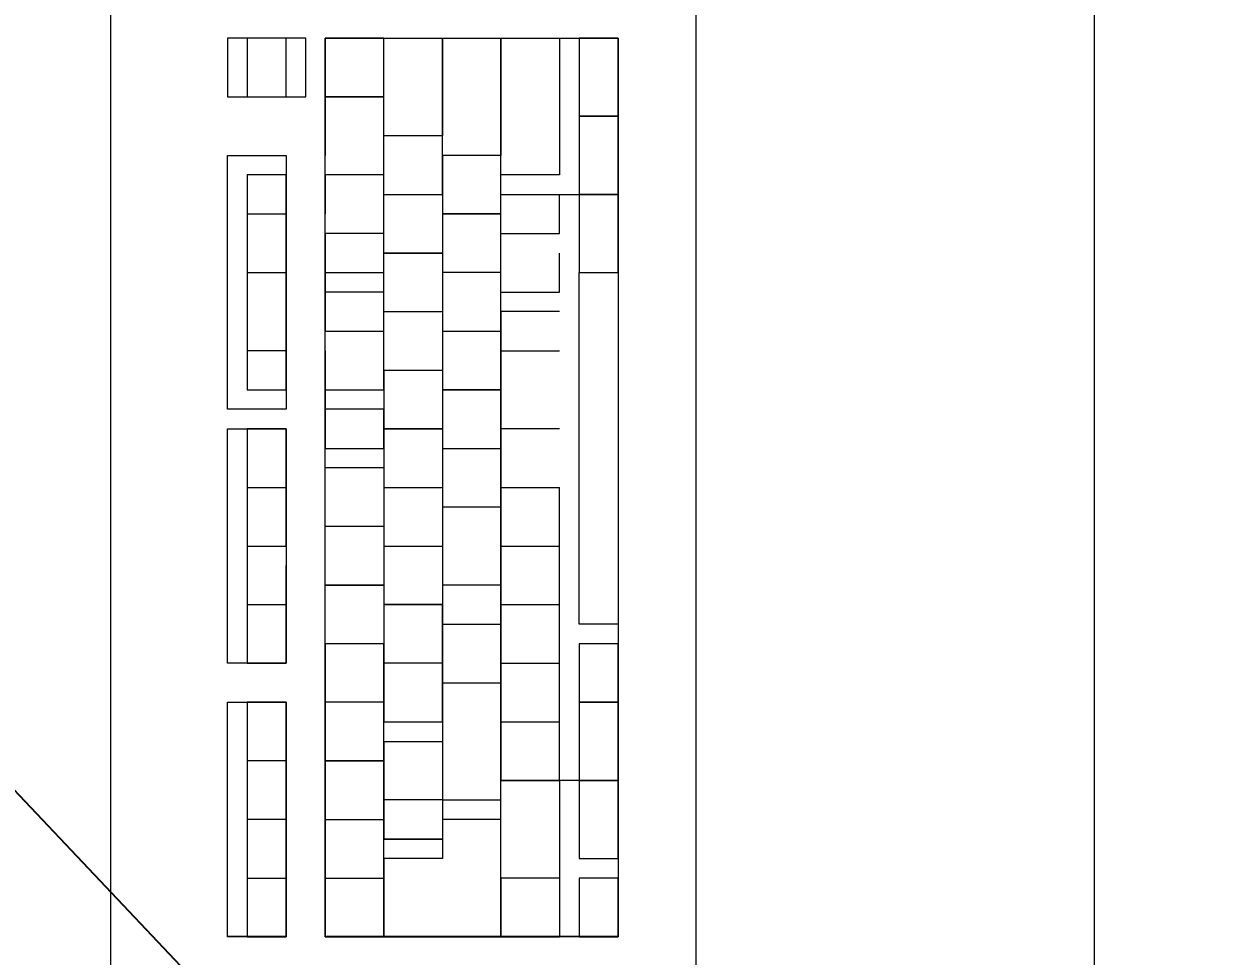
# Model space of a CAD drawing. Header units: millimetres. Extents: x -32 to 417638015, y -35 to 175284279.
# Drawn here: x 844242.7 to 844543.6, y 62181.2 to 62416.6 of the extents above; entities that cross this region are included whole.
import ezdxf
from ezdxf import colors
from ezdxf.entities.mleader import LeaderData, LeaderLine
from ezdxf.math import Vec2, Vec3

# ---------------------------------------------------------------- set-up
doc = ezdxf.new("R2010")
doc.units = ezdxf.units.MM
doc.layers.add('_ЭМ_Надписи', color=7, linetype='Continuous')
doc.layers.add('ЭОМ_Лотки рабочие', color=5, linetype='Continuous')
for name, color, linetype, lineweight in [('_ЭМ_ТХобщее_слой', 7, 'Continuous', 30), ('ТХ', 5, 'Continuous', 0), ('ШТРИХОВКА', 252, 'Continuous', 15)]:
    doc.layers.add(name, color=color, linetype=linetype, lineweight=lineweight)
doc.styles.add('ЭОМ', font='isocpeur.ttf', dxfattribs={"width": 0.85, "height": 250})

# ---------------------------------------------------------------- blocks, each defined once
blk = doc.blocks.new('Тх 2 этаж')
at = {"layer": 'ТХ', "color": 252, "true_color": 0x939598}
blk.add_lwpolyline([(59523.18, 8830.74), (59523.18, 7630.74), (60123.18, 7630.74), (60123.18, 8830.74)], close=True, dxfattribs=at)
blk.add_lwpolyline([(59523.18, 8830.74), (59523.18, 7630.74), (60123.18, 7630.74), (60123.18, 8830.74)], close=True, dxfattribs=at)
at = {"layer": 'ТХ', "color": 252, "linetype": 'Continuous', "ltscale": 100, "true_color": 0x939598}
for points in [[(59874.69, 8668.14), (59874.69, 8298.27), (60022.64, 8293.34)], [(59874.69, 8668.14), (59874.69, 8298.27), (60022.64, 8293.34)], [(60022.64, 8293.34), (60022.64, 8668.14)], [(60022.64, 8293.34), (60022.64, 8668.14)], [(59904.28, 8658.27), (59904.28, 8643.48)], [(59924.01, 8658.27), (59904.28, 8658.27)], [(59904.28, 8658.27), (59904.28, 8643.48)], [(59924.01, 8658.27), (59904.28, 8658.27)], [(59909.21, 8658.27), (59909.21, 8643.48)], [(59919.07, 8658.27), (59909.21, 8658.27)], [(59909.21, 8658.27), (59909.21, 8643.48)], [(59919.07, 8658.27), (59909.21, 8658.27)], [(59919.07, 8643.48), (59919.07, 8658.27)], [(59919.07, 8643.48), (59919.07, 8658.27)], [(59924.01, 8643.48), (59924.01, 8658.27)], [(59924.01, 8643.48), (59924.01, 8658.27)], [(59928.94, 8658.27), (60002.91, 8658.27)], [(59928.94, 8431.42), (59928.94, 8658.27)], [(59928.94, 8658.27), (59928.94, 8628.68)], [(59943.73, 8658.27), (59928.94, 8658.27)], [(59928.94, 8658.27), (60002.91, 8658.27)], [(59928.94, 8431.42), (59928.94, 8658.27)], [(59928.94, 8658.27), (59928.94, 8628.68)], [(59943.73, 8658.27), (59928.94, 8658.27)], [(59943.73, 8574.44), (59943.73, 8658.27)], [(59943.73, 8633.61), (59943.73, 8658.27), (59958.53, 8658.27), (59973.32, 8658.27)], [(59943.73, 8574.44), (59943.73, 8658.27)], [(59943.73, 8633.61), (59943.73, 8658.27), (59958.53, 8658.27), (59973.32, 8658.27)], [(59958.53, 8658.27), (59958.53, 8633.61)], [(59958.53, 8628.68), (59958.53, 8658.27)], [(59958.53, 8658.27), (59958.53, 8633.61)], [(59958.53, 8628.68), (59958.53, 8658.27)], [(59973.32, 8658.27), (59973.32, 8628.68)], [(59973.32, 8623.75), (59973.32, 8658.27)], [(59973.32, 8658.27), (59988.11, 8658.27)], [(59973.32, 8658.27), (59973.32, 8628.68)], [(59973.32, 8623.75), (59973.32, 8658.27)], [(59973.32, 8658.27), (59988.11, 8658.27)], [(59988.11, 8658.27), (59988.11, 8623.75)], [(59988.11, 8658.27), (59988.11, 8623.75)], [(59993.05, 8658.27), (59993.05, 8599.09)], [(60002.91, 8658.27), (59993.05, 8658.27)], [(59993.05, 8658.27), (59993.05, 8599.09)], [(60002.91, 8658.27), (59993.05, 8658.27)], [(60002.91, 8658.27), (60002.91, 8431.42)], [(60002.91, 8618.82), (60002.91, 8658.27)], [(60002.91, 8658.27), (60002.91, 8431.42)], [(60002.91, 8618.82), (60002.91, 8658.27)], [(59904.28, 8643.48), (59924.01, 8643.48)], [(59904.28, 8643.48), (59924.01, 8643.48)], [(59909.21, 8643.48), (59919.07, 8643.48)], [(59909.21, 8643.48), (59919.07, 8643.48)], [(59943.73, 8643.48), (59928.94, 8643.48)], [(59928.94, 8643.48), (59943.73, 8643.48)], [(59943.73, 8643.48), (59928.94, 8643.48)], [(59928.94, 8643.48), (59943.73, 8643.48)], [(60002.91, 8638.55), (59993.05, 8638.55)], [(60002.91, 8638.55), (59993.05, 8638.55)], [(59958.53, 8633.61), (59943.73, 8633.61)], [(59958.53, 8633.61), (59943.73, 8633.61)], [(59958.53, 8633.61), (59943.73, 8633.61)], [(59958.53, 8633.61), (59943.73, 8633.61)], [(59958.53, 8618.82), (59958.53, 8633.61)], [(59958.53, 8618.82), (59958.53, 8633.61)], [(59904.28, 8564.57), (59904.28, 8628.68)], [(59904.28, 8628.68), (59919.07, 8628.68)], [(59904.28, 8564.57), (59904.28, 8628.68)], [(59904.28, 8628.68), (59919.07, 8628.68)], [(59919.07, 8628.68), (59919.07, 8564.57)], [(59919.07, 8628.68), (59919.07, 8564.57)], [(59958.53, 8628.68), (59958.53, 8604.03)], [(59973.32, 8628.68), (59958.53, 8628.68)], [(59973.32, 8628.68), (59958.53, 8628.68)], [(59958.53, 8628.68), (59958.53, 8604.03)], [(59973.32, 8628.68), (59958.53, 8628.68)], [(59973.32, 8628.68), (59958.53, 8628.68)], [(59973.32, 8594.16), (59973.32, 8628.68)], [(59973.32, 8594.16), (59973.32, 8628.68)], [(59909.21, 8623.75), (59909.21, 8569.51)], [(59919.07, 8623.75), (59909.21, 8623.75)], [(59909.21, 8623.75), (59909.21, 8569.51)], [(59919.07, 8623.75), (59909.21, 8623.75)], [(59919.07, 8569.51), (59919.07, 8623.75)], [(59919.07, 8569.51), (59919.07, 8623.75)], [(59928.94, 8623.75), (59928.94, 8613.89)], [(59943.73, 8623.75), (59928.94, 8623.75)], [(59928.94, 8623.75), (59928.94, 8613.89)], [(59943.73, 8623.75), (59928.94, 8623.75)], [(59988.11, 8623.75), (59973.32, 8623.75)], [(59988.11, 8623.75), (59973.32, 8623.75)], [(59943.73, 8618.82), (59958.53, 8618.82)], [(59943.73, 8618.82), (59958.53, 8618.82)], [(59973.32, 8618.82), (60002.91, 8618.82)], [(59973.32, 8618.82), (60002.91, 8618.82)], [(59988.11, 8608.96), (59988.11, 8618.82)], [(59988.11, 8608.96), (59988.11, 8618.82)], [(60002.91, 8618.82), (59993.05, 8618.82)], [(60002.91, 8618.82), (59993.05, 8618.82)], [(60002.91, 8599.09), (60002.91, 8618.82)], [(60002.91, 8599.09), (60002.91, 8618.82)], [(59909.21, 8613.89), (59919.07, 8613.89)], [(59909.21, 8613.89), (59919.07, 8613.89)], [(59958.53, 8613.89), (59958.53, 8510.33)], [(59973.32, 8613.89), (59958.53, 8613.89)], [(59958.53, 8613.89), (59973.32, 8613.89)], [(59958.53, 8613.89), (59958.53, 8510.33)], [(59973.32, 8613.89), (59958.53, 8613.89)], [(59958.53, 8613.89), (59973.32, 8613.89)], [(59928.94, 8608.96), (59928.94, 8584.3)], [(59943.73, 8608.96), (59928.94, 8608.96)], [(59928.94, 8608.96), (59928.94, 8584.3)], [(59943.73, 8608.96), (59928.94, 8608.96)], [(59973.32, 8608.96), (59988.11, 8608.96)], [(59973.32, 8608.96), (59988.11, 8608.96)], [(59943.73, 8604.03), (59958.53, 8604.03)], [(59958.53, 8604.03), (59943.73, 8604.03)], [(59943.73, 8604.03), (59958.53, 8604.03)], [(59958.53, 8604.03), (59943.73, 8604.03)], [(59988.11, 8594.16), (59988.11, 8604.03)], [(59988.11, 8594.16), (59988.11, 8604.03)], [(59909.21, 8599.09), (59919.07, 8599.09)], [(59909.21, 8599.09), (59919.07, 8599.09)], [(59928.94, 8599.09), (59943.73, 8599.09)], [(59928.94, 8599.09), (59943.73, 8599.09)], [(59973.32, 8599.09), (59958.53, 8599.09)], [(59973.32, 8599.09), (59958.53, 8599.09)], [(59973.32, 8584.3), (59973.32, 8599.09)], [(59973.32, 8584.3), (59973.32, 8599.09)], [(59993.05, 8599.09), (60002.91, 8599.09)], [(59993.05, 8599.09), (60002.91, 8599.09)], [(59993.05, 8510.33), (59993.05, 8599.09)], [(59993.05, 8599.09), (60002.91, 8599.09)], [(59993.05, 8599.09), (60002.91, 8599.09)], [(59993.05, 8510.33), (59993.05, 8599.09)], [(60002.91, 8599.09), (60002.91, 8510.33)], [(60002.91, 8599.09), (60002.91, 8510.33)], [(59943.73, 8594.16), (59928.94, 8594.16)], [(59943.73, 8594.16), (59928.94, 8594.16)], [(59973.32, 8594.16), (59988.11, 8594.16)], [(59973.32, 8594.16), (59988.11, 8594.16)], [(59943.73, 8589.23), (59958.53, 8589.23)], [(59943.73, 8589.23), (59958.53, 8589.23)], [(59973.32, 8589.23), (59973.32, 8470.88)], [(59988.11, 8589.23), (59973.32, 8589.23)], [(59973.32, 8589.23), (59973.32, 8470.88)], [(59988.11, 8589.23), (59973.32, 8589.23)], [(59928.94, 8584.3), (59943.73, 8584.3)], [(59928.94, 8584.3), (59943.73, 8584.3)], [(59958.53, 8584.3), (59973.32, 8584.3)], [(59958.53, 8584.3), (59973.32, 8584.3)], [(59973.32, 8475.81), (59973.32, 8584.3)], [(59973.32, 8475.81), (59973.32, 8584.3)], [(59919.07, 8579.37), (59909.21, 8579.37)], [(59919.07, 8579.37), (59909.21, 8579.37)], [(59928.94, 8579.37), (59928.94, 8554.71)], [(59928.94, 8579.37), (59928.94, 8554.71)], [(59943.73, 8569.51), (59943.73, 8579.37)], [(59943.73, 8569.51), (59943.73, 8579.37)], [(59973.32, 8579.37), (59988.11, 8579.37)], [(59973.32, 8579.37), (59988.11, 8579.37)], [(59943.73, 8574.44), (59958.53, 8574.44)], [(59943.73, 8574.44), (59943.73, 8505.4)], [(59943.73, 8574.44), (59958.53, 8574.44)], [(59943.73, 8574.44), (59943.73, 8505.4)], [(59909.21, 8569.51), (59919.07, 8569.51)], [(59909.21, 8569.51), (59919.07, 8569.51)], [(59928.94, 8569.51), (59943.73, 8569.51)], [(59928.94, 8569.51), (59943.73, 8569.51)], [(59919.07, 8564.57), (59904.28, 8564.57)], [(59919.07, 8564.57), (59904.28, 8564.57)], [(59943.73, 8564.57), (59928.94, 8564.57)], [(59943.73, 8564.57), (59928.94, 8564.57)], [(59943.73, 8554.71), (59943.73, 8564.57)], [(59943.73, 8554.71), (59943.73, 8564.57)], [(59904.28, 8559.64), (59919.07, 8559.64)], [(59904.28, 8500.46), (59904.28, 8559.64)], [(59904.28, 8559.64), (59919.07, 8559.64)], [(59904.28, 8500.46), (59904.28, 8559.64)], [(59909.21, 8530.05), (59919.07, 8530.05), (59919.07, 8559.64)], [(59909.21, 8559.64), (59909.21, 8530.05)], [(59919.07, 8559.64), (59909.21, 8559.64)], [(59909.21, 8530.05), (59919.07, 8530.05), (59919.07, 8559.64)], [(59909.21, 8559.64), (59909.21, 8530.05)], [(59919.07, 8559.64), (59909.21, 8559.64)], [(59919.07, 8559.64), (59919.07, 8500.46)], [(59919.07, 8559.64), (59919.07, 8500.46)], [(59958.53, 8559.64), (59943.73, 8559.64)], [(59943.73, 8559.64), (59958.53, 8559.64)], [(59958.53, 8559.64), (59943.73, 8559.64)], [(59943.73, 8559.64), (59958.53, 8559.64)], [(59988.11, 8559.64), (59973.32, 8559.64)], [(59988.11, 8559.64), (59973.32, 8559.64)], [(59928.94, 8554.71), (59943.73, 8554.71)], [(59928.94, 8554.71), (59943.73, 8554.71)], [(59958.53, 8554.71), (59973.32, 8554.71)], [(59958.53, 8554.71), (59973.32, 8554.71)], [(59943.73, 8549.78), (59928.94, 8549.78)], [(59943.73, 8549.78), (59928.94, 8549.78)], [(59909.21, 8544.85), (59919.07, 8544.85)], [(59909.21, 8544.85), (59919.07, 8544.85)], [(59943.73, 8544.85), (59958.53, 8544.85)], [(59943.73, 8544.85), (59958.53, 8544.85)], [(59973.32, 8544.85), (59988.11, 8544.85)], [(59973.32, 8544.85), (59988.11, 8544.85)], [(59988.11, 8500.46), (59988.11, 8544.85)], [(59988.11, 8500.46), (59988.11, 8544.85)], [(59958.53, 8539.92), (59973.32, 8539.92)], [(59958.53, 8539.92), (59973.32, 8539.92)], [(59943.73, 8534.98), (59928.94, 8534.98)], [(59943.73, 8534.98), (59928.94, 8534.98)], [(59909.21, 8530.05), (59909.21, 8500.46)], [(59909.21, 8530.05), (59909.21, 8500.46)], [(59943.73, 8530.05), (59943.73, 8515.26)], [(59943.73, 8530.05), (59958.53, 8530.05)], [(59943.73, 8530.05), (59943.73, 8515.26)], [(59943.73, 8530.05), (59958.53, 8530.05)], [(59973.32, 8530.05), (59988.11, 8530.05)], [(59973.32, 8530.05), (59988.11, 8530.05)], [(59919.07, 8500.46), (59919.07, 8525.12)], [(59919.07, 8500.46), (59919.07, 8525.12)], [(59973.32, 8520.19), (59958.53, 8520.19)], [(59973.32, 8520.19), (59958.53, 8520.19)], [(59909.21, 8515.26), (59919.07, 8515.26)], [(59909.21, 8515.26), (59919.07, 8515.26)], [(59943.73, 8515.26), (59958.53, 8515.26)], [(59943.73, 8515.26), (59943.73, 8485.67)], [(59958.53, 8515.26), (59943.73, 8515.26)], [(59943.73, 8515.26), (59958.53, 8515.26)], [(59943.73, 8515.26), (59943.73, 8485.67)], [(59958.53, 8515.26), (59943.73, 8515.26)], [(59958.53, 8485.67), (59958.53, 8515.26)], [(59958.53, 8485.67), (59958.53, 8515.26)], [(59973.32, 8515.26), (59973.32, 8500.46)], [(59973.32, 8515.26), (59988.11, 8515.26)], [(59973.32, 8515.26), (59973.32, 8500.46)], [(59973.32, 8515.26), (59988.11, 8515.26)], [(59958.53, 8510.33), (59973.32, 8510.33)], [(59958.53, 8510.33), (59958.53, 8490.6)], [(59958.53, 8510.33), (59973.32, 8510.33)], [(59958.53, 8510.33), (59958.53, 8490.6)], [(60002.91, 8510.33), (59993.05, 8510.33)], [(60002.91, 8510.33), (59993.05, 8510.33)], [(59928.94, 8505.4), (59928.94, 8490.6)], [(59943.73, 8505.4), (59928.94, 8505.4)], [(59928.94, 8505.4), (59928.94, 8490.6)], [(59943.73, 8505.4), (59928.94, 8505.4)], [(59943.73, 8461.01), (59943.73, 8505.4)], [(59943.73, 8461.01), (59943.73, 8505.4)], [(59993.05, 8505.4), (59993.05, 8470.88)], [(60002.91, 8505.4), (59993.05, 8505.4)], [(59993.05, 8505.4), (59993.05, 8470.88)], [(60002.91, 8505.4), (59993.05, 8505.4)], [(60002.91, 8470.88), (60002.91, 8505.4)], [(60002.91, 8470.88), (60002.91, 8505.4)], [(59919.07, 8500.46), (59904.28, 8500.46)], [(59919.07, 8500.46), (59904.28, 8500.46)], [(59909.21, 8500.46), (59919.07, 8500.46)], [(59909.21, 8500.46), (59919.07, 8500.46)], [(59958.53, 8500.46), (59943.73, 8500.46)], [(59958.53, 8500.46), (59943.73, 8500.46)], [(59973.32, 8500.46), (59988.11, 8500.46)], [(59973.32, 8500.46), (59988.11, 8500.46)], [(59988.11, 8470.88), (59988.11, 8500.46)], [(59988.11, 8470.88), (59988.11, 8500.46)], [(59958.53, 8495.53), (59973.32, 8495.53)], [(59958.53, 8495.53), (59973.32, 8495.53)], [(59904.28, 8490.6), (59919.07, 8490.6)], [(59904.28, 8431.42), (59904.28, 8490.6)], [(59904.28, 8490.6), (59919.07, 8490.6)], [(59904.28, 8431.42), (59904.28, 8490.6)], [(59909.21, 8490.6), (59909.21, 8461.01)], [(59919.07, 8490.6), (59909.21, 8490.6)], [(59909.21, 8490.6), (59909.21, 8461.01)], [(59919.07, 8490.6), (59909.21, 8490.6)], [(59919.07, 8475.81), (59919.07, 8490.6)], [(59919.07, 8490.6), (59919.07, 8431.42)], [(59919.07, 8475.81), (59919.07, 8490.6)], [(59919.07, 8490.6), (59919.07, 8431.42)], [(59943.73, 8490.6), (59928.94, 8490.6)], [(59928.94, 8490.6), (59928.94, 8475.81)], [(59943.73, 8490.6), (59928.94, 8490.6)], [(59928.94, 8490.6), (59928.94, 8475.81)], [(59958.53, 8490.6), (59958.53, 8456.08)], [(59958.53, 8490.6), (59958.53, 8456.08)], [(59993.05, 8490.6), (60002.91, 8490.6)], [(60002.91, 8490.6), (59993.05, 8490.6)], [(59993.05, 8490.6), (60002.91, 8490.6)], [(60002.91, 8490.6), (59993.05, 8490.6)], [(59943.73, 8485.67), (59958.53, 8485.67)], [(59943.73, 8485.67), (59958.53, 8485.67)], [(59973.32, 8485.67), (59988.11, 8485.67)], [(59973.32, 8485.67), (59988.11, 8485.67)], [(59943.73, 8480.74), (59943.73, 8456.08)], [(59943.73, 8480.74), (59958.53, 8480.74)], [(59943.73, 8480.74), (59943.73, 8456.08)], [(59943.73, 8480.74), (59958.53, 8480.74)], [(59919.07, 8475.81), (59909.21, 8475.81)], [(59919.07, 8475.81), (59909.21, 8475.81)], [(59919.07, 8461.01), (59919.07, 8475.81)], [(59919.07, 8461.01), (59919.07, 8475.81)], [(59928.94, 8475.81), (59928.94, 8461.01)], [(59928.94, 8475.81), (59928.94, 8461.01)], [(59973.32, 8465.94), (59973.32, 8475.81)], [(59973.32, 8465.94), (59973.32, 8475.81)], [(59973.32, 8446.22), (59973.32, 8470.88), (59988.11, 8470.88)], [(60002.91, 8470.88), (59973.32, 8470.88)], [(59973.32, 8446.22), (59973.32, 8470.88), (59988.11, 8470.88)], [(60002.91, 8470.88), (59973.32, 8470.88)], [(59988.11, 8470.88), (59988.11, 8431.42)], [(59988.11, 8470.88), (59988.11, 8431.42)], [(59993.05, 8470.88), (59993.05, 8451.15)], [(59993.05, 8470.88), (60002.91, 8470.88)], [(59993.05, 8470.88), (59993.05, 8451.15)], [(59993.05, 8470.88), (60002.91, 8470.88)], [(60002.91, 8451.15), (60002.91, 8470.88)], [(60002.91, 8451.15), (60002.91, 8470.88)], [(59958.53, 8465.94), (59943.73, 8465.94)], [(59958.53, 8465.94), (59943.73, 8465.94)], [(59958.53, 8465.94), (59973.32, 8465.94)], [(59958.53, 8465.94), (59973.32, 8465.94)], [(59919.07, 8461.01), (59909.21, 8461.01), (59909.21, 8431.42)], [(59919.07, 8461.01), (59909.21, 8461.01), (59909.21, 8431.42)], [(59919.07, 8431.42), (59919.07, 8461.01)], [(59919.07, 8431.42), (59919.07, 8461.01)], [(59928.94, 8461.01), (59943.73, 8461.01)], [(59928.94, 8461.01), (59928.94, 8431.42)], [(59928.94, 8461.01), (59943.73, 8461.01)], [(59928.94, 8461.01), (59928.94, 8431.42)], [(59973.32, 8461.01), (59958.53, 8461.01), (59958.53, 8451.15), (59943.73, 8451.15)], [(59943.73, 8446.22), (59943.73, 8461.01)], [(59973.32, 8461.01), (59958.53, 8461.01), (59958.53, 8451.15), (59943.73, 8451.15)], [(59943.73, 8446.22), (59943.73, 8461.01)], [(59973.32, 8431.42), (59973.32, 8461.01)], [(59973.32, 8431.42), (59973.32, 8461.01)], [(59943.73, 8456.08), (59958.53, 8456.08)], [(59943.73, 8456.08), (59958.53, 8456.08)], [(59943.73, 8451.15), (59943.73, 8431.42)], [(59943.73, 8451.15), (59943.73, 8431.42)], [(59993.05, 8451.15), (60002.91, 8451.15)], [(59993.05, 8451.15), (60002.91, 8451.15)], [(59909.21, 8446.22), (59919.07, 8446.22)], [(59909.21, 8446.22), (59919.07, 8446.22)], [(59928.94, 8446.22), (59943.73, 8446.22)], [(59928.94, 8446.22), (59943.73, 8446.22)], [(59943.73, 8431.42), (59943.73, 8446.22)], [(59943.73, 8431.42), (59943.73, 8446.22)], [(59973.32, 8446.22), (59973.32, 8431.42)], [(59988.11, 8446.22), (59973.32, 8446.22)], [(59988.11, 8446.22), (59973.32, 8446.22)], [(59973.32, 8446.22), (59973.32, 8431.42)], [(59988.11, 8446.22), (59973.32, 8446.22)], [(59988.11, 8446.22), (59973.32, 8446.22)], [(59993.05, 8446.22), (59993.05, 8431.42)], [(60002.91, 8446.22), (59993.05, 8446.22)], [(59993.05, 8446.22), (59993.05, 8431.42)], [(60002.91, 8446.22), (59993.05, 8446.22)], [(60002.91, 8431.42), (60002.91, 8446.22)], [(60002.91, 8431.42), (60002.91, 8446.22)], [(59909.21, 8431.42), (59919.07, 8431.42), (59904.28, 8431.42)], [(59909.21, 8431.42), (59919.07, 8431.42), (59904.28, 8431.42)], [(59928.94, 8431.42), (59943.73, 8431.42)], [(60002.91, 8431.42), (59928.94, 8431.42)], [(59928.94, 8431.42), (59943.73, 8431.42)], [(60002.91, 8431.42), (59928.94, 8431.42)], [(59943.73, 8431.42), (59973.32, 8431.42)], [(59943.73, 8431.42), (59973.32, 8431.42)], [(59973.32, 8431.42), (59988.11, 8431.42)], [(59973.32, 8431.42), (59988.11, 8431.42)], [(59993.05, 8431.42), (60002.91, 8431.42)], [(59993.05, 8431.42), (60002.91, 8431.42)]]:
    blk.add_lwpolyline(points, dxfattribs=at)
for points in [[(59973.32, 8569.51), (59958.53, 8569.51)], [(59973.32, 8569.51), (59958.53, 8569.51)], [(59943.73, 8520.19), (59928.94, 8520.19)], [(59943.73, 8520.19), (59928.94, 8520.19)], [(59943.73, 8475.81), (59928.94, 8475.81)], [(59943.73, 8475.81), (59928.94, 8475.81)]]:
    blk.add_lwpolyline(points, close=True, dxfattribs=at)
blk = doc.blocks.new('План 2 этажа')
at = {"layer": 'ЭОМ_Лотки рабочие'}
blk.add_blockref('Тх 2 этаж', (-5689.424, 2325.176), dxfattribs=at)
blk = doc.blocks.new('_ЭМ_ТХ2_2ЭТАЖнов')
at = {"layer": 'ТХ', "color": 252, "true_color": 0x939598}
blk.add_lwpolyline([(59647.84, 10822.21), (59647.84, 9622.21), (60247.84, 9622.21), (60247.84, 10822.21)], close=True, dxfattribs=at)
blk.add_lwpolyline([(59647.84, 10822.21), (59647.84, 9622.21), (60247.84, 9622.21), (60247.84, 10822.21)], close=True, dxfattribs=at)
at = {"layer": 'ТХ', "color": 252, "linetype": 'Continuous', "ltscale": 100, "true_color": 0x939598}
for points in [[(59999.34, 10659.61), (59999.34, 10289.75), (60147.29, 10284.82)], [(59999.34, 10659.61), (59999.34, 10289.75), (60147.29, 10284.82)], [(60147.29, 10284.82), (60147.29, 10659.61)], [(60147.29, 10284.82), (60147.29, 10659.61)], [(60028.93, 10649.75), (60028.93, 10634.95)], [(60048.66, 10649.75), (60028.93, 10649.75)], [(60028.93, 10649.75), (60028.93, 10634.95)], [(60048.66, 10649.75), (60028.93, 10649.75)], [(60033.86, 10649.75), (60033.86, 10634.95)], [(60043.73, 10649.75), (60033.86, 10649.75)], [(60033.86, 10649.75), (60033.86, 10634.95)], [(60043.73, 10649.75), (60033.86, 10649.75)], [(60043.73, 10634.95), (60043.73, 10649.75)], [(60043.73, 10634.95), (60043.73, 10649.75)], [(60048.66, 10634.95), (60048.66, 10649.75)], [(60048.66, 10634.95), (60048.66, 10649.75)], [(60053.59, 10649.75), (60127.56, 10649.75)], [(60053.59, 10422.9), (60053.59, 10649.75)], [(60053.59, 10649.75), (60053.59, 10620.16)], [(60068.38, 10649.75), (60053.59, 10649.75)], [(60053.59, 10649.75), (60127.56, 10649.75)], [(60053.59, 10422.9), (60053.59, 10649.75)], [(60053.59, 10649.75), (60053.59, 10620.16)], [(60068.38, 10649.75), (60053.59, 10649.75)], [(60068.38, 10565.91), (60068.38, 10649.75)], [(60068.38, 10625.09), (60068.38, 10649.75), (60083.18, 10649.75), (60097.97, 10649.75)], [(60068.38, 10565.91), (60068.38, 10649.75)], [(60068.38, 10625.09), (60068.38, 10649.75), (60083.18, 10649.75), (60097.97, 10649.75)], [(60083.18, 10649.75), (60083.18, 10625.09)], [(60083.18, 10620.16), (60083.18, 10649.75)], [(60083.18, 10649.75), (60083.18, 10625.09)], [(60083.18, 10620.16), (60083.18, 10649.75)], [(60097.97, 10649.75), (60097.97, 10620.16)], [(60097.97, 10615.23), (60097.97, 10649.75)], [(60097.97, 10649.75), (60112.77, 10649.75)], [(60097.97, 10649.75), (60097.97, 10620.16)], [(60097.97, 10615.23), (60097.97, 10649.75)], [(60097.97, 10649.75), (60112.77, 10649.75)], [(60112.77, 10649.75), (60112.77, 10615.23)], [(60112.77, 10649.75), (60112.77, 10615.23)], [(60117.7, 10649.75), (60117.7, 10590.57)], [(60127.56, 10649.75), (60117.7, 10649.75)], [(60117.7, 10649.75), (60117.7, 10590.57)], [(60127.56, 10649.75), (60117.7, 10649.75)], [(60127.56, 10649.75), (60127.56, 10422.9)], [(60127.56, 10610.3), (60127.56, 10649.75)], [(60127.56, 10649.75), (60127.56, 10422.9)], [(60127.56, 10610.3), (60127.56, 10649.75)], [(60028.93, 10634.95), (60048.66, 10634.95)], [(60028.93, 10634.95), (60048.66, 10634.95)], [(60033.86, 10634.95), (60043.73, 10634.95)], [(60033.86, 10634.95), (60043.73, 10634.95)], [(60068.38, 10634.95), (60053.59, 10634.95)], [(60053.59, 10634.95), (60068.38, 10634.95)], [(60068.38, 10634.95), (60053.59, 10634.95)], [(60053.59, 10634.95), (60068.38, 10634.95)], [(60127.56, 10630.02), (60117.7, 10630.02)], [(60127.56, 10630.02), (60117.7, 10630.02)], [(60083.18, 10625.09), (60068.38, 10625.09)], [(60083.18, 10625.09), (60068.38, 10625.09)], [(60083.18, 10625.09), (60068.38, 10625.09)], [(60083.18, 10625.09), (60068.38, 10625.09)], [(60083.18, 10610.3), (60083.18, 10625.09)], [(60083.18, 10610.3), (60083.18, 10625.09)], [(60028.93, 10556.05), (60028.93, 10620.16)], [(60028.93, 10620.16), (60043.73, 10620.16)], [(60028.93, 10556.05), (60028.93, 10620.16)], [(60028.93, 10620.16), (60043.73, 10620.16)], [(60043.73, 10620.16), (60043.73, 10556.05)], [(60043.73, 10620.16), (60043.73, 10556.05)], [(60083.18, 10620.16), (60083.18, 10595.5)], [(60097.97, 10620.16), (60083.18, 10620.16)], [(60097.97, 10620.16), (60083.18, 10620.16)], [(60083.18, 10620.16), (60083.18, 10595.5)], [(60097.97, 10620.16), (60083.18, 10620.16)], [(60097.97, 10620.16), (60083.18, 10620.16)], [(60097.97, 10585.64), (60097.97, 10620.16)], [(60097.97, 10585.64), (60097.97, 10620.16)], [(60033.86, 10615.23), (60033.86, 10560.98)], [(60043.73, 10615.23), (60033.86, 10615.23)], [(60033.86, 10615.23), (60033.86, 10560.98)], [(60043.73, 10615.23), (60033.86, 10615.23)], [(60043.73, 10560.98), (60043.73, 10615.23)], [(60043.73, 10560.98), (60043.73, 10615.23)], [(60053.59, 10615.23), (60053.59, 10605.37)], [(60068.38, 10615.23), (60053.59, 10615.23)], [(60053.59, 10615.23), (60053.59, 10605.37)], [(60068.38, 10615.23), (60053.59, 10615.23)], [(60112.77, 10615.23), (60097.97, 10615.23)], [(60112.77, 10615.23), (60097.97, 10615.23)], [(60068.38, 10610.3), (60083.18, 10610.3)], [(60068.38, 10610.3), (60083.18, 10610.3)], [(60097.97, 10610.3), (60127.56, 10610.3)], [(60097.97, 10610.3), (60127.56, 10610.3)], [(60112.77, 10600.43), (60112.77, 10610.3)], [(60112.77, 10600.43), (60112.77, 10610.3)], [(60127.56, 10610.3), (60117.7, 10610.3)], [(60127.56, 10610.3), (60117.7, 10610.3)], [(60127.56, 10590.57), (60127.56, 10610.3)], [(60127.56, 10590.57), (60127.56, 10610.3)], [(60033.86, 10605.37), (60043.73, 10605.37)], [(60033.86, 10605.37), (60043.73, 10605.37)], [(60083.18, 10605.37), (60083.18, 10501.8)], [(60097.97, 10605.37), (60083.18, 10605.37)], [(60083.18, 10605.37), (60097.97, 10605.37)], [(60083.18, 10605.37), (60083.18, 10501.8)], [(60097.97, 10605.37), (60083.18, 10605.37)], [(60083.18, 10605.37), (60097.97, 10605.37)], [(60053.59, 10600.43), (60053.59, 10575.78)], [(60068.38, 10600.43), (60053.59, 10600.43)], [(60053.59, 10600.43), (60053.59, 10575.78)], [(60068.38, 10600.43), (60053.59, 10600.43)], [(60097.97, 10600.43), (60112.77, 10600.43)], [(60097.97, 10600.43), (60112.77, 10600.43)], [(60068.38, 10595.5), (60083.18, 10595.5)], [(60083.18, 10595.5), (60068.38, 10595.5)], [(60068.38, 10595.5), (60083.18, 10595.5)], [(60083.18, 10595.5), (60068.38, 10595.5)], [(60112.77, 10585.64), (60112.77, 10595.5)], [(60112.77, 10585.64), (60112.77, 10595.5)], [(60033.86, 10590.57), (60043.73, 10590.57)], [(60033.86, 10590.57), (60043.73, 10590.57)], [(60053.59, 10590.57), (60068.38, 10590.57)], [(60053.59, 10590.57), (60068.38, 10590.57)], [(60097.97, 10590.57), (60083.18, 10590.57)], [(60097.97, 10590.57), (60083.18, 10590.57)], [(60097.97, 10575.78), (60097.97, 10590.57)], [(60097.97, 10575.78), (60097.97, 10590.57)], [(60117.7, 10590.57), (60127.56, 10590.57)], [(60117.7, 10590.57), (60127.56, 10590.57)], [(60117.7, 10501.8), (60117.7, 10590.57)], [(60117.7, 10590.57), (60127.56, 10590.57)], [(60117.7, 10590.57), (60127.56, 10590.57)], [(60117.7, 10501.8), (60117.7, 10590.57)], [(60127.56, 10590.57), (60127.56, 10501.8)], [(60127.56, 10590.57), (60127.56, 10501.8)], [(60068.38, 10585.64), (60053.59, 10585.64)], [(60068.38, 10585.64), (60053.59, 10585.64)], [(60097.97, 10585.64), (60112.77, 10585.64)], [(60097.97, 10585.64), (60112.77, 10585.64)], [(60068.38, 10580.71), (60083.18, 10580.71)], [(60068.38, 10580.71), (60083.18, 10580.71)], [(60097.97, 10580.71), (60097.97, 10462.35)], [(60112.77, 10580.71), (60097.97, 10580.71)], [(60097.97, 10580.71), (60097.97, 10462.35)], [(60112.77, 10580.71), (60097.97, 10580.71)], [(60053.59, 10575.78), (60068.38, 10575.78)], [(60053.59, 10575.78), (60068.38, 10575.78)], [(60083.18, 10575.78), (60097.97, 10575.78)], [(60083.18, 10575.78), (60097.97, 10575.78)], [(60097.97, 10467.28), (60097.97, 10575.78)], [(60097.97, 10467.28), (60097.97, 10575.78)], [(60043.73, 10570.84), (60033.86, 10570.84)], [(60043.73, 10570.84), (60033.86, 10570.84)], [(60053.59, 10570.84), (60053.59, 10546.19)], [(60053.59, 10570.84), (60053.59, 10546.19)], [(60068.38, 10560.98), (60068.38, 10570.84)], [(60068.38, 10560.98), (60068.38, 10570.84)], [(60097.97, 10570.84), (60112.77, 10570.84)], [(60097.97, 10570.84), (60112.77, 10570.84)], [(60068.38, 10565.91), (60083.18, 10565.91)], [(60068.38, 10565.91), (60068.38, 10496.87)], [(60068.38, 10565.91), (60083.18, 10565.91)], [(60068.38, 10565.91), (60068.38, 10496.87)], [(60033.86, 10560.98), (60043.73, 10560.98)], [(60033.86, 10560.98), (60043.73, 10560.98)], [(60053.59, 10560.98), (60068.38, 10560.98)], [(60053.59, 10560.98), (60068.38, 10560.98)], [(60043.73, 10556.05), (60028.93, 10556.05)], [(60043.73, 10556.05), (60028.93, 10556.05)], [(60068.38, 10556.05), (60053.59, 10556.05)], [(60068.38, 10556.05), (60053.59, 10556.05)], [(60068.38, 10546.19), (60068.38, 10556.05)], [(60068.38, 10546.19), (60068.38, 10556.05)], [(60028.93, 10551.12), (60043.73, 10551.12)], [(60028.93, 10491.94), (60028.93, 10551.12)], [(60028.93, 10551.12), (60043.73, 10551.12)], [(60028.93, 10491.94), (60028.93, 10551.12)], [(60033.86, 10521.53), (60043.73, 10521.53), (60043.73, 10551.12)], [(60033.86, 10551.12), (60033.86, 10521.53)], [(60043.73, 10551.12), (60033.86, 10551.12)], [(60033.86, 10521.53), (60043.73, 10521.53), (60043.73, 10551.12)], [(60033.86, 10551.12), (60033.86, 10521.53)], [(60043.73, 10551.12), (60033.86, 10551.12)], [(60043.73, 10551.12), (60043.73, 10491.94)], [(60043.73, 10551.12), (60043.73, 10491.94)], [(60083.18, 10551.12), (60068.38, 10551.12)], [(60068.38, 10551.12), (60083.18, 10551.12)], [(60083.18, 10551.12), (60068.38, 10551.12)], [(60068.38, 10551.12), (60083.18, 10551.12)], [(60112.77, 10551.12), (60097.97, 10551.12)], [(60112.77, 10551.12), (60097.97, 10551.12)], [(60053.59, 10546.19), (60068.38, 10546.19)], [(60053.59, 10546.19), (60068.38, 10546.19)], [(60083.18, 10546.19), (60097.97, 10546.19)], [(60083.18, 10546.19), (60097.97, 10546.19)], [(60068.38, 10541.26), (60053.59, 10541.26)], [(60068.38, 10541.26), (60053.59, 10541.26)], [(60033.86, 10536.32), (60043.73, 10536.32)], [(60033.86, 10536.32), (60043.73, 10536.32)], [(60068.38, 10536.32), (60083.18, 10536.32)], [(60068.38, 10536.32), (60083.18, 10536.32)], [(60097.97, 10536.32), (60112.77, 10536.32)], [(60097.97, 10536.32), (60112.77, 10536.32)], [(60112.77, 10491.94), (60112.77, 10536.32)], [(60112.77, 10491.94), (60112.77, 10536.32)], [(60083.18, 10531.39), (60097.97, 10531.39)], [(60083.18, 10531.39), (60097.97, 10531.39)], [(60068.38, 10526.46), (60053.59, 10526.46)], [(60068.38, 10526.46), (60053.59, 10526.46)], [(60033.86, 10521.53), (60033.86, 10491.94)], [(60033.86, 10521.53), (60033.86, 10491.94)], [(60068.38, 10521.53), (60068.38, 10506.73)], [(60068.38, 10521.53), (60083.18, 10521.53)], [(60068.38, 10521.53), (60068.38, 10506.73)], [(60068.38, 10521.53), (60083.18, 10521.53)], [(60097.97, 10521.53), (60112.77, 10521.53)], [(60097.97, 10521.53), (60112.77, 10521.53)], [(60043.73, 10491.94), (60043.73, 10516.6)], [(60043.73, 10491.94), (60043.73, 10516.6)], [(60097.97, 10511.67), (60083.18, 10511.67)], [(60097.97, 10511.67), (60083.18, 10511.67)], [(60033.86, 10506.73), (60043.73, 10506.73)], [(60033.86, 10506.73), (60043.73, 10506.73)], [(60068.38, 10506.73), (60083.18, 10506.73)], [(60068.38, 10506.73), (60068.38, 10477.15)], [(60083.18, 10506.73), (60068.38, 10506.73)], [(60068.38, 10506.73), (60083.18, 10506.73)], [(60068.38, 10506.73), (60068.38, 10477.15)], [(60083.18, 10506.73), (60068.38, 10506.73)], [(60083.18, 10477.15), (60083.18, 10506.73)], [(60083.18, 10477.15), (60083.18, 10506.73)], [(60097.97, 10506.73), (60097.97, 10491.94)], [(60097.97, 10506.73), (60112.77, 10506.73)], [(60097.97, 10506.73), (60097.97, 10491.94)], [(60097.97, 10506.73), (60112.77, 10506.73)], [(60083.18, 10501.8), (60097.97, 10501.8)], [(60083.18, 10501.8), (60083.18, 10482.08)], [(60083.18, 10501.8), (60097.97, 10501.8)], [(60083.18, 10501.8), (60083.18, 10482.08)], [(60127.56, 10501.8), (60117.7, 10501.8)], [(60127.56, 10501.8), (60117.7, 10501.8)], [(60053.59, 10496.87), (60053.59, 10482.08)], [(60068.38, 10496.87), (60053.59, 10496.87)], [(60053.59, 10496.87), (60053.59, 10482.08)], [(60068.38, 10496.87), (60053.59, 10496.87)], [(60068.38, 10452.49), (60068.38, 10496.87)], [(60068.38, 10452.49), (60068.38, 10496.87)], [(60117.7, 10496.87), (60117.7, 10462.35)], [(60127.56, 10496.87), (60117.7, 10496.87)], [(60117.7, 10496.87), (60117.7, 10462.35)], [(60127.56, 10496.87), (60117.7, 10496.87)], [(60127.56, 10462.35), (60127.56, 10496.87)], [(60127.56, 10462.35), (60127.56, 10496.87)], [(60043.73, 10491.94), (60028.93, 10491.94)], [(60043.73, 10491.94), (60028.93, 10491.94)], [(60033.86, 10491.94), (60043.73, 10491.94)], [(60033.86, 10491.94), (60043.73, 10491.94)], [(60083.18, 10491.94), (60068.38, 10491.94)], [(60083.18, 10491.94), (60068.38, 10491.94)], [(60097.97, 10491.94), (60112.77, 10491.94)], [(60097.97, 10491.94), (60112.77, 10491.94)], [(60112.77, 10462.35), (60112.77, 10491.94)], [(60112.77, 10462.35), (60112.77, 10491.94)], [(60083.18, 10487.01), (60097.97, 10487.01)], [(60083.18, 10487.01), (60097.97, 10487.01)], [(60028.93, 10482.08), (60043.73, 10482.08)], [(60028.93, 10422.9), (60028.93, 10482.08)], [(60028.93, 10482.08), (60043.73, 10482.08)], [(60028.93, 10422.9), (60028.93, 10482.08)], [(60033.86, 10482.08), (60033.86, 10452.49)], [(60043.73, 10482.08), (60033.86, 10482.08)], [(60033.86, 10482.08), (60033.86, 10452.49)], [(60043.73, 10482.08), (60033.86, 10482.08)], [(60043.73, 10467.28), (60043.73, 10482.08)], [(60043.73, 10482.08), (60043.73, 10422.9)], [(60043.73, 10467.28), (60043.73, 10482.08)], [(60043.73, 10482.08), (60043.73, 10422.9)], [(60068.38, 10482.08), (60053.59, 10482.08)], [(60053.59, 10482.08), (60053.59, 10467.28)], [(60068.38, 10482.08), (60053.59, 10482.08)], [(60053.59, 10482.08), (60053.59, 10467.28)], [(60083.18, 10482.08), (60083.18, 10447.56)], [(60083.18, 10482.08), (60083.18, 10447.56)], [(60117.7, 10482.08), (60127.56, 10482.08)], [(60127.56, 10482.08), (60117.7, 10482.08)], [(60117.7, 10482.08), (60127.56, 10482.08)], [(60127.56, 10482.08), (60117.7, 10482.08)], [(60068.38, 10477.15), (60083.18, 10477.15)], [(60068.38, 10477.15), (60083.18, 10477.15)], [(60097.97, 10477.15), (60112.77, 10477.15)], [(60097.97, 10477.15), (60112.77, 10477.15)], [(60068.38, 10472.21), (60068.38, 10447.56)], [(60068.38, 10472.21), (60083.18, 10472.21)], [(60068.38, 10472.21), (60068.38, 10447.56)], [(60068.38, 10472.21), (60083.18, 10472.21)], [(60043.73, 10467.28), (60033.86, 10467.28)], [(60043.73, 10467.28), (60033.86, 10467.28)], [(60043.73, 10452.49), (60043.73, 10467.28)], [(60043.73, 10452.49), (60043.73, 10467.28)], [(60053.59, 10467.28), (60053.59, 10452.49)], [(60053.59, 10467.28), (60053.59, 10452.49)], [(60097.97, 10457.42), (60097.97, 10467.28)], [(60097.97, 10457.42), (60097.97, 10467.28)], [(60097.97, 10437.69), (60097.97, 10462.35), (60112.77, 10462.35)], [(60127.56, 10462.35), (60097.97, 10462.35)], [(60097.97, 10437.69), (60097.97, 10462.35), (60112.77, 10462.35)], [(60127.56, 10462.35), (60097.97, 10462.35)], [(60112.77, 10462.35), (60112.77, 10422.9)], [(60112.77, 10462.35), (60112.77, 10422.9)], [(60117.7, 10462.35), (60117.7, 10442.63)], [(60117.7, 10462.35), (60127.56, 10462.35)], [(60117.7, 10462.35), (60117.7, 10442.63)], [(60117.7, 10462.35), (60127.56, 10462.35)], [(60127.56, 10442.63), (60127.56, 10462.35)], [(60127.56, 10442.63), (60127.56, 10462.35)], [(60083.18, 10457.42), (60068.38, 10457.42)], [(60083.18, 10457.42), (60068.38, 10457.42)], [(60083.18, 10457.42), (60097.97, 10457.42)], [(60083.18, 10457.42), (60097.97, 10457.42)], [(60043.73, 10452.49), (60033.86, 10452.49), (60033.86, 10422.9)], [(60043.73, 10452.49), (60033.86, 10452.49), (60033.86, 10422.9)], [(60043.73, 10422.9), (60043.73, 10452.49)], [(60043.73, 10422.9), (60043.73, 10452.49)], [(60053.59, 10452.49), (60068.38, 10452.49)], [(60053.59, 10452.49), (60053.59, 10422.9)], [(60053.59, 10452.49), (60068.38, 10452.49)], [(60053.59, 10452.49), (60053.59, 10422.9)], [(60097.97, 10452.49), (60083.18, 10452.49), (60083.18, 10442.63), (60068.38, 10442.63)], [(60068.38, 10437.69), (60068.38, 10452.49)], [(60097.97, 10452.49), (60083.18, 10452.49), (60083.18, 10442.63), (60068.38, 10442.63)], [(60068.38, 10437.69), (60068.38, 10452.49)], [(60097.97, 10422.9), (60097.97, 10452.49)], [(60097.97, 10422.9), (60097.97, 10452.49)], [(60068.38, 10447.56), (60083.18, 10447.56)], [(60068.38, 10447.56), (60083.18, 10447.56)], [(60068.38, 10442.63), (60068.38, 10422.9)], [(60068.38, 10442.63), (60068.38, 10422.9)], [(60117.7, 10442.63), (60127.56, 10442.63)], [(60117.7, 10442.63), (60127.56, 10442.63)], [(60033.86, 10437.69), (60043.73, 10437.69)], [(60033.86, 10437.69), (60043.73, 10437.69)], [(60053.59, 10437.69), (60068.38, 10437.69)], [(60053.59, 10437.69), (60068.38, 10437.69)], [(60068.38, 10422.9), (60068.38, 10437.69)], [(60068.38, 10422.9), (60068.38, 10437.69)], [(60097.97, 10437.69), (60097.97, 10422.9)], [(60112.77, 10437.69), (60097.97, 10437.69)], [(60112.77, 10437.69), (60097.97, 10437.69)], [(60097.97, 10437.69), (60097.97, 10422.9)], [(60112.77, 10437.69), (60097.97, 10437.69)], [(60112.77, 10437.69), (60097.97, 10437.69)], [(60117.7, 10437.69), (60117.7, 10422.9)], [(60127.56, 10437.69), (60117.7, 10437.69)], [(60117.7, 10437.69), (60117.7, 10422.9)], [(60127.56, 10437.69), (60117.7, 10437.69)], [(60127.56, 10422.9), (60127.56, 10437.69)], [(60127.56, 10422.9), (60127.56, 10437.69)], [(60033.86, 10422.9), (60043.73, 10422.9), (60028.93, 10422.9)], [(60033.86, 10422.9), (60043.73, 10422.9), (60028.93, 10422.9)], [(60053.59, 10422.9), (60068.38, 10422.9)], [(60127.56, 10422.9), (60053.59, 10422.9)], [(60053.59, 10422.9), (60068.38, 10422.9)], [(60127.56, 10422.9), (60053.59, 10422.9)], [(60068.38, 10422.9), (60097.97, 10422.9)], [(60068.38, 10422.9), (60097.97, 10422.9)], [(60097.97, 10422.9), (60112.77, 10422.9)], [(60097.97, 10422.9), (60112.77, 10422.9)], [(60117.7, 10422.9), (60127.56, 10422.9)], [(60117.7, 10422.9), (60127.56, 10422.9)]]:
    blk.add_lwpolyline(points, dxfattribs=at)
for points in [[(60097.97, 10560.98), (60083.18, 10560.98)], [(60097.97, 10560.98), (60083.18, 10560.98)], [(60068.38, 10511.67), (60053.59, 10511.67)], [(60068.38, 10511.67), (60053.59, 10511.67)], [(60068.38, 10467.28), (60053.59, 10467.28)], [(60068.38, 10467.28), (60053.59, 10467.28)]]:
    blk.add_lwpolyline(points, close=True, dxfattribs=at)

msp = doc.modelspace()

# ---------------------------------------------------------------- block references
at = {"layer": 'ШТРИХОВКА'}
msp.add_blockref('План 2 этажа', (790079.34, 51429.52), dxfattribs=at)

# ---------------------------------------------------------------- next in the draw order: block references
at = {"layer": '_ЭМ_ТХобщее_слой', "lineweight": 50}
msp.add_blockref('_ЭМ_ТХ2_2ЭТАЖнов', (784265.27, 51763.22), dxfattribs=at)

# ---------------------------------------------------------------- next in the draw order: leaders
at = {"layer": '_ЭМ_Надписи', "color": 7, "ltscale": 5}
ml = msp.add_multileader_mtext('Standard', dxfattribs=at)
ml.set_content('{\\fGOST Common|b0|i0|c204|p34;\\W0.9;\\C256;2ЩРС-2\\fISOCPEUR|b0|i0|c204|p34;\\W0.85; Гр.4 Резерв\\P\\fGOST Common|b0|i0|c0|p34;\\W0.9;h=0.3\\fGOST Common|b0|i0|c204|p34;м}', color=1, style='ЭОМ')
ml.set_leader_properties()
ml.build(insert=Vec2(0, 0))
ml.multileader.update_dxf_attribs({"text_left_attachment_type": 6, "text_right_attachment_type": 6, "dogleg_length": 0, "arrow_head_size": 200})
ctx = ml.context
ctx.base_point, ctx.char_height, ctx.arrow_head_size, ctx.landing_gap_size, ctx.plane_origin = Vec3(847320.59, 58973.35, -64.26), 250, 200, 0, Vec3(820844.94, 76478.34, -64.26)
ctx.left_attachment, ctx.right_attachment = 6, 6
notes = []
notes.append((ctx, [(0, (1, 1, 0), (847320.59, 58973.35, -64.26), (1, 0), 0, [(1, [(843663.4, 60569.65, -64.26), (843123.64, 63401.22, -64.26)], 0, [])])]))
ctx.mtext.insert, ctx.mtext.width, ctx.mtext.defined_height, ctx.mtext.flow_direction = Vec3(847320.59, 59273.35, -64.26), 2273.2875, 545.62, 5
for ctx, leaders in notes:
    for number, flags, end, landing, length, lines in leaders:
        leader = LeaderData()
        leader.index, (leader.has_last_leader_line, leader.has_dogleg_vector, leader.attachment_direction) = number, flags
        leader.last_leader_point, leader.dogleg_vector, leader.dogleg_length = Vec3(end), Vec3(landing), length
        for number, points, colour, breaks in lines:
            line = LeaderLine()
            line.index, line.vertices, line.color, line.breaks = number, Vec3.list(points), colors.encode_raw_color(colour), breaks
            leader.lines.append(line)
        ctx.leaders.append(leader)

doc.saveas('drawing.dxf')
